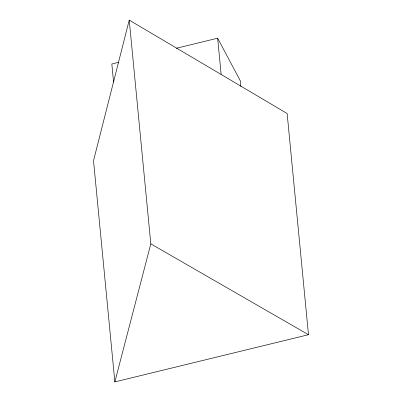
<?xml version="1.0" encoding="UTF-8"?>
<svg xmlns="http://www.w3.org/2000/svg" width="402" height="402" viewBox="0 0 402 402"><rect width="100%" height="100%" fill="white"/><g stroke="black" fill="none" stroke-linecap="round" stroke-linejoin="round"><path stroke-width="0.6" d="M129.228 20.1L93.52 160.71L114.851 381.9L308.48 334.715L287.149 113.525L129.228 20.1L150.81 243.848L114.851 381.9M118.515 62.355L111.826 63.988L113.565 82.033M176.292 48.275L217.653 38.2L240.321 80.832L240.858 86.445M150.81 243.848L308.48 334.715M217.653 38.2L221.13 74.285"/></g></svg>
